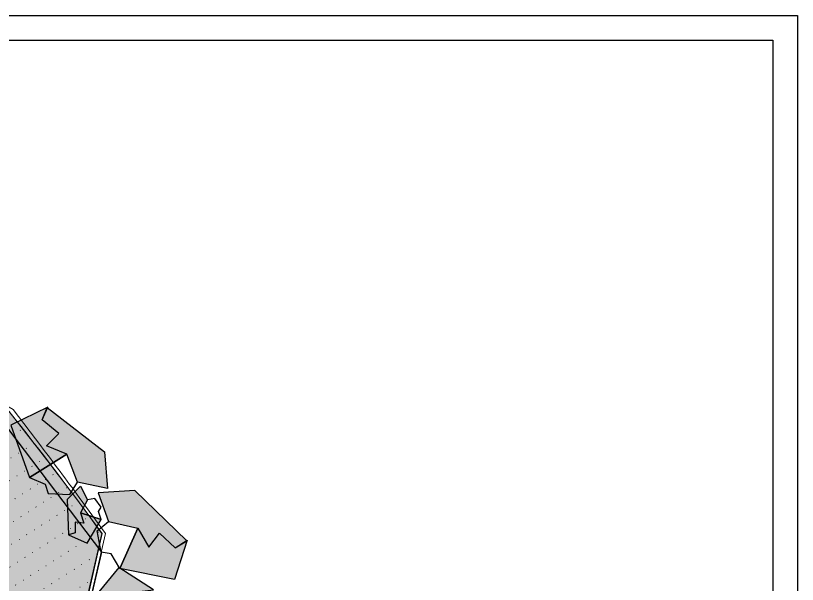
# Model space of a CAD drawing. Header units: centimetres. Extents: x 39595 to 63691, y -25920 to -14518.
# Drawn here: x 56563 to 57633, y -23675 to -22896 of the extents above; entities that cross this region are included whole.
import ezdxf

# ---------------------------------------------------------------- set-up
doc = ezdxf.new("R2010")
doc.units = ezdxf.units.CM
doc.header["$LTSCALE"] = 50.8
doc.layers.add('prlm-ZCARTOUCHE', color=250, linetype='Continuous', lineweight=25)
doc.layers.add('SA - rochers', color=32, linetype='Continuous')

msp = doc.modelspace()

# ---------------------------------------------------------------- hatches: boundary and pattern name
at = {"linetype": 'Continuous', "lineweight": 18, "true_color": 0x599559}
h = msp.add_hatch(dxfattribs=at)
h.set_pattern_fill('TOITURE TERRASSE', color=85, angle=-10.6705, style=0, pattern_type=2)
h.set_pattern_definition([(338.1681628, (27363116.562, 2112839.885), (10.3200165064, 6.5848757477), [0.5, -30.26575])])
edge = h.paths.add_edge_path()
edge.add_line((56294.8, -24100.6), (56587.9, -24100.3))
edge.add_arc((57414.5, -24107.3), 826.6, 168.2947, 179.5136, ccw=False)
edge.add_line((56605.1, -23939.7), (56609.8, -23917.1))
edge.add_arc((59360.2, -24444.1), 2800.4, 164.8256, 169.1515, ccw=False)
edge.add_line((56657.4, -23711.1), (56681.5, -23605.8))
edge.add_arc((52123.8, -26945.5), 5650.4, 36.2326, 38.3651)
edge.add_line((56554.1, -23438.5), (56343.7, -23316))
edge.add_line((56343.7, -23316), (56293.7, -23319.7))
edge.add_line((56293.7, -23319.7), (56293.9, -23505.5))
edge.add_line((56293.9, -23505.5), (56494.3, -23505.4))
edge.add_line((56494.3, -23505.4), (56495.2, -23966.1))
edge.add_line((56495.2, -23966.1), (56294.7, -23966.3))
edge.add_line((56294.7, -23966.3), (56294.8, -24100.6))
at = {"linetype": 'Continuous', "lineweight": 18, "true_color": 0x888888}
h = msp.add_hatch(dxfattribs=at)
h.set_pattern_fill('TOITURE TERRASSE-1', color=252, angle=-10.6705, style=0, pattern_type=2)
h.set_pattern_definition([(338.1681628, (27363116.801, 2112839.789), (10.3200165064, 6.5848757477), [0.5, -30.26575]), (338.1681628, (27363116.813, 2112839.784), (10.3200165064, 6.5848757477), [0.5, -30.26575]), (338.1681628, (27363117.079, 2112839.678), (10.3200165064, 6.5848757477), [0.5, -30.26575]), (338.1681628, (27363117.091, 2112839.673), (10.3200165064, 6.5848757477), [0.5, -30.26575]), (308.1681628, (27363116.562, 2112839.885), (21.146326705, -0.525591274), [0.5, -16.74025]), (308.1681628, (27363116.651, 2112839.771), (21.146326705, -0.525591274), [0.5, -16.74025]), (308.1681628, (27363116.66, 2112839.761), (21.146326705, -0.525591274), [0.5, -16.74025]), (308.1681628, (27363116.804, 2112839.577), (21.146326705, -0.525591274), [0.5, -16.74025]), (308.1681628, (27363116.812, 2112839.567), (21.146326705, -0.525591274), [0.5, -16.74025]), (268.1681628, (27363112.578, 2112846.603), (10.1173434263, -16.990695514), [0.5, -29.0275]), (268.1681628, (27363112.575, 2112846.51), (10.1173434263, -16.990695514), [0.5, -29.0275]), (268.1681628, (27363112.575, 2112846.497), (10.1173434263, -16.990695514), [0.5, -29.0275]), (268.1681628, (27363112.565, 2112846.194), (10.1173434263, -16.990695514), [0.5, -29.0275]), (268.1681628, (27363112.565, 2112846.182), (10.1173434263, -16.990695514), [0.5, -29.0275]), (258.1681628, (27363112.578, 2112846.603), (14.530323964, -13.576345147), [0.5, -17.153]), (258.1681628, (27363112.567, 2112846.551), (14.530323964, -13.576345147), [0.5, -17.153]), (258.1681628, (27363112.565, 2112846.539), (14.530323964, -13.576345147), [0.5, -17.153]), (258.1681628, (27363112.523, 2112846.34), (14.530323964, -13.576345147), [0.5, -17.153]), (258.1681628, (27363112.52, 2112846.328), (14.530323964, -13.576345147), [0.5, -17.153])])
edge = h.paths.add_edge_path()
edge.add_line((56294.8, -24100.6), (56587.9, -24100.3))
edge.add_arc((57414.5, -24107.3), 826.6, 168.2947, 179.5136, ccw=False)
edge.add_line((56605.1, -23939.7), (56609.8, -23917.1))
edge.add_arc((59360.2, -24444.1), 2800.4, 164.8256, 169.1515, ccw=False)
edge.add_line((56657.4, -23711.1), (56681.5, -23605.8))
edge.add_arc((52123.8, -26945.5), 5650.4, 36.2326, 38.3651)
edge.add_line((56554.1, -23438.5), (56343.7, -23316))
edge.add_line((56343.7, -23316), (56293.7, -23319.7))
edge.add_line((56293.7, -23319.7), (56293.9, -23505.5))
edge.add_line((56293.9, -23505.5), (56494.3, -23505.4))
edge.add_line((56494.3, -23505.4), (56495.2, -23966.1))
edge.add_line((56495.2, -23966.1), (56294.7, -23966.3))
edge.add_line((56294.7, -23966.3), (56294.8, -24100.6))
at = {"layer": 'SA - rochers'}
for points in [[(56621.9, -23468.6), (56599, -23449.9), (56606.8, -23432.5), (56556.2, -23457.2), (56581.6, -23529), (56632.7, -23496.9), (56605, -23485.5)], [(56632.7, -23496.9), (56605, -23485.5), (56621.9, -23468.6), (56599, -23449.9), (56605.9, -23432.9), (56684.6, -23493.6), (56688.6, -23543.9), (56647.3, -23535.1)], [(56651.5, -23577.1), (56656, -23591.3), (56644.2, -23590.2), (56644.4, -23604.8), (56635.7, -23607.6), (56633.8, -23558.4), (56651.6, -23541), (56661.4, -23559.4)], [(56730, -23598.3), (56745.3, -23624.2), (56759.6, -23605), (56781.4, -23625.1), (56797.2, -23615.8), (56725.9, -23546.5), (56675.6, -23549.7), (56690.1, -23589.3)], [(56644.2, -23590.2), (56644.4, -23604.8), (56635.3, -23607.4), (56660.8, -23618.8), (56679.9, -23586.3), (56651.5, -23577.1), (56656, -23591.3)], [(56759.6, -23605), (56781.4, -23625.1), (56797.5, -23614.9), (56780.2, -23668.5), (56705.5, -23653.5), (56730, -23598.3), (56745.3, -23624.2)], [(56728.3, -23714.3), (56732.5, -23684.9), (56751.4, -23682.6), (56704.1, -23652.1), (56655.8, -23711), (56709.7, -23738.2), (56705.1, -23708.5)]]:
    msp.add_hatch(color=256, dxfattribs=at).paths.add_polyline_path(points)

# ---------------------------------------------------------------- linework, layer by layer
at = {"color": 7, "linetype": 'Continuous', "lineweight": 13, "flags": 128}
msp.add_lwpolyline([(56301.9, -23285.7), (56296.3, -23288.4), (56553.5, -23438.2, -0.009305), (56681, -23605.5), (56656.8, -23710.8, 0.018877), (56609.2, -23916.7), (56604.5, -23939.3, 0.048991), (56587.4, -24100), (56592.4, -24100, -0.048991), (56609.5, -23939.3), (56614.2, -23916.7, -0.018877), (56661.8, -23710.8), (56686, -23605.4), (56649.8, -23556.1, 0.003893), (56597.2, -23485.5), (56559.6, -23435.9)], format="xyb", close=True, dxfattribs=at)
at = {"color": 251, "linetype": 'Continuous', "lineweight": 5, "true_color": 0x555555, "flags": 128}
msp.add_lwpolyline([(56294.8, -24100.6), (56587.9, -24100.3, -0.048991), (56605.1, -23939.7), (56609.8, -23917.1, -0.018877), (56657.4, -23711.1), (56681.5, -23605.8, 0.009305), (56554.1, -23438.5), (56343.7, -23316), (56293.7, -23319.7), (56293.9, -23505.5), (56494.3, -23505.4), (56495.2, -23966.1), (56294.7, -23966.3)], format="xyb", close=True, dxfattribs=at)
at = {"layer": 'prlm-ZCARTOUCHE'}
for points in [[(54626.9, -22896.3), (57633.1, -22896.3), (57633.1, -25920.1), (54626.9, -25920.1)], [(54660.6, -22929.9), (57599.4, -22929.9), (57599.4, -25886.4), (54660.6, -25886.4)]]:
    msp.add_lwpolyline(points, close=True, dxfattribs=at)
at = {"layer": 'SA - rochers', "ltscale": 0.1, "elevation": 0, "flags": 128}
msp.add_lwpolyline([(56293.3, -23311.5), (56553, -23463.4), (56680.2, -23631.1), (56607.7, -23942.1, 0.006611), (56593.1, -24034.7, 0.060944), (56586.5, -24184.6, 0.00337), (56627.5, -24579.8, 0.007256), (56655.5, -24765.7), (56699.7, -24961.2, -0.097989), (55743.6, -25097.6), (55743.5, -24841.8)], format="xyb", dxfattribs=at)
at = {"layer": 'SA - rochers', "ltscale": 0.5, "elevation": 0, "flags": 128}
for points in [[(56621.9, -23468.6), (56599, -23449.9), (56606.8, -23432.5), (56556.2, -23457.2), (56581.6, -23529), (56632.7, -23496.9), (56605, -23485.5)], [(56632.7, -23496.9), (56605, -23485.5), (56621.9, -23468.6), (56599, -23449.9), (56605.9, -23432.9), (56684.6, -23493.6), (56688.6, -23543.9), (56647.3, -23535.1)], [(56647.3, -23535.1), (56632.7, -23496.9), (56581.6, -23529), (56603.2, -23537.9), (56607.4, -23550.9), (56637.1, -23552.4)], [(56730, -23598.3), (56745.3, -23624.2), (56759.6, -23605), (56781.4, -23625.1), (56797.2, -23615.8), (56725.9, -23546.5), (56675.6, -23549.7), (56690.1, -23589.3)], [(56690.1, -23589.3), (56730, -23598.3), (56705.5, -23653.5), (56693.6, -23633.3), (56680.1, -23631.1), (56674.5, -23601.9)], [(56759.6, -23605), (56781.4, -23625.1), (56797.5, -23614.9), (56780.2, -23668.5), (56705.5, -23653.5), (56730, -23598.3), (56745.3, -23624.2)], [(56728.3, -23714.3), (56732.5, -23684.9), (56751.4, -23682.6), (56704.1, -23652.1), (56655.8, -23711), (56709.7, -23738.2), (56705.1, -23708.5)]]:
    msp.add_lwpolyline(points, close=True, dxfattribs=at)
at = {"layer": 'SA - rochers', "ltscale": 0.2475, "elevation": 0, "flags": 128}
for points in [[(56651.5, -23577.1), (56656, -23591.3), (56644.2, -23590.2), (56644.4, -23604.8), (56635.7, -23607.6), (56633.8, -23558.4), (56651.6, -23541), (56661.4, -23559.4)], [(56661.4, -23559.4), (56651.5, -23577.1), (56679.9, -23586.3), (56676.4, -23575.3), (56680.1, -23569.6), (56671.2, -23557.8)], [(56644.2, -23590.2), (56644.4, -23604.8), (56635.3, -23607.4), (56660.8, -23618.8), (56679.9, -23586.3), (56651.5, -23577.1), (56656, -23591.3)]]:
    msp.add_lwpolyline(points, close=True, dxfattribs=at)

doc.saveas('drawing.dxf')
